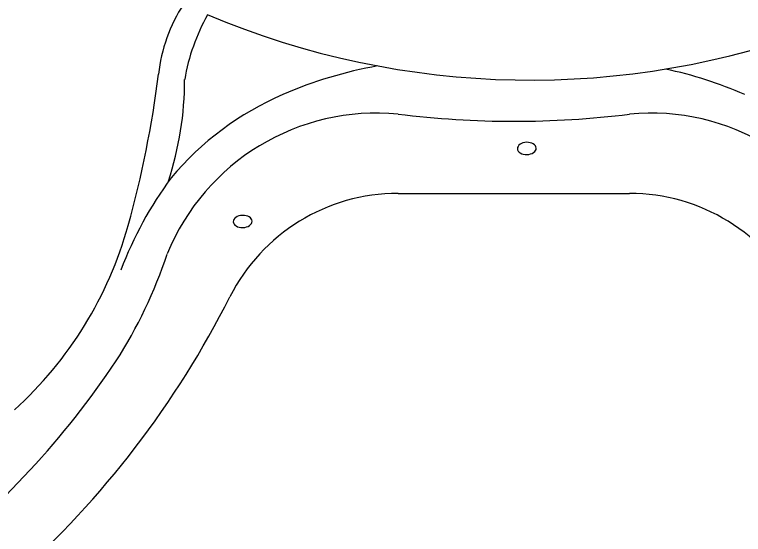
# Model space of a CAD drawing. Extents: x 409 to 498, y 628 to 778.
# Drawn here: x 439.82 to 459.18, y 660.31 to 674.13 of the extents above; entities that cross this region are included whole.
import ezdxf

# ---------------------------------------------------------------- set-up
doc = ezdxf.new("R2010")
doc.units = 0
doc.header["$MEASUREMENT"] = 0
doc.layers.add('1', color=4, linetype='Continuous')

# ---------------------------------------------------------------- blocks, each defined once
blk = doc.blocks.new('2011PULSE')
at = {"layer": '1', "color": 3, "linetype": 'Continuous'}
blk.add_line((41.428, 23.918), (47.572, 23.918), dxfattribs=at)
for centre, radius, start, end in [((39.297, 26.623), 4.256, 146.9178, 173.804), ((41.035, 26.044), 5.35, 150.6578, 170.322), ((44.945, 48.955), 22.027, 247.067, 290.7927), ((42.84, 16.241), 11.233, 99.9802, 113.4698), ((46.16, 16.241), 11.233, 66.5302, 77.8276), ((7.544, 30.505), 27.734, 344.4421, 352.9102), ((27.124, 26.939), 8.637, 341.821, 0.0339), ((41.573, 19.159), 8.052, 113.4698, 140.0598), ((43.695, 18.223), 10.3, 143.6482, 159.2084), ((41.428, 18.918), 5, 90, 153.2465), ((47.572, 18.918), 5, 26.7535, 90), ((24.242, 25.856), 10.401, 312.3195, 344.4421), ((14.394, 32.547), 25.274, 311.7653, 333.2465)]:
    blk.add_arc(centre, radius, start, end, dxfattribs=at)
at = {"layer": '1', "color": 2, "linetype": 'Continuous'}
for centre, radius, start, end in [((40.864, 20.046), 6.007, 84.6133, 157.8898), ((44.515, 50.618), 24.785, 262.8458, 277.0842), ((48.136, 20.046), 6.007, 22.1102, 95.3867), ((23.144, 26.362), 12.813, 327.4267, 341.5484), ((14.503, 32.432), 23.367, 308.1352, 326.2917)]:
    blk.add_arc(centre, radius, start, end, dxfattribs=at)
at = {"layer": '1', "color": 2, "extrusion": (0, 0, -1)}
for centre in [(44.846, 25.112), (37.301, 23.172)]:
    blk.add_ellipse(centre, major_axis=(-0.25, -0.008), ratio=0.649149, dxfattribs=at)

msp = doc.modelspace()

# ---------------------------------------------------------------- block references
at = {"layer": '1'}
msp.add_blockref('2011PULSE', (408.577, 645.46), dxfattribs=at)

doc.saveas('drawing.dxf')
